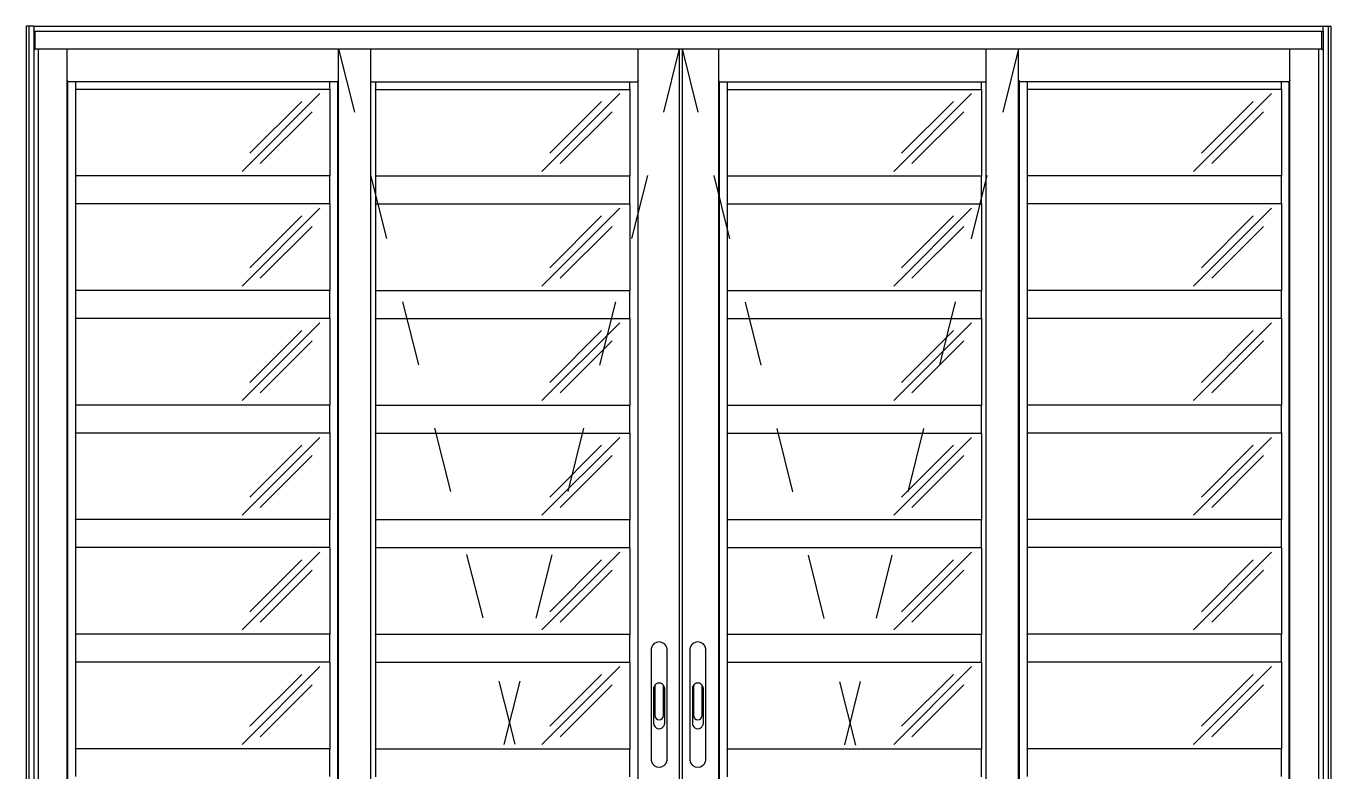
# Model space of a CAD drawing. Header units: millimetres. Extents: x 127.79 to 129.79, y 1060.07 to 1062.21.
# Drawn here: x 127.79 to 129.79, y 1061.068 to 1062.212 of the extents above; entities that cross this region are included whole.
import ezdxf

# ---------------------------------------------------------------- set-up
doc = ezdxf.new("R2010")
doc.units = ezdxf.units.MM
doc.header["$LTSCALE"] = 0.5
doc.linetypes.add('HIDDEN2', pattern=[0.1875, 0.125, -0.0625])
doc.layers.add('Gravia_Portas', color=1, linetype='Continuous')
doc.layers.add('Gravia_Portas_hidden2', color=1, linetype='HIDDEN2')

msp = doc.modelspace()

# ---------------------------------------------------------------- linework, layer by layer
at = {"layer": 'Gravia_Portas', "color": 2}
for p, q in [((127.7898, 1062.2119), (127.7902, 1062.2119)), ((127.7898, 1062.2119), (127.7898, 1060.0719)), ((127.7935, 1062.2119), (127.7902, 1062.2119)), ((127.7939, 1062.2119), (127.7935, 1062.2119)), ((127.7939, 1062.2119), (127.7943, 1062.2119)), ((127.8014, 1062.2119), (127.7943, 1062.2119)), ((127.8014, 1062.2119), (127.8018, 1062.2119)), ((127.8018, 1062.2115), (127.8018, 1062.2119)), ((127.8018, 1062.2119), (129.7778, 1062.2119)), ((129.7778, 1062.2119), (129.7778, 1062.2115)), ((129.7782, 1062.2119), (129.7778, 1062.2119)), ((129.7782, 1062.2119), (129.7853, 1062.2119)), ((129.7857, 1062.2119), (129.7853, 1062.2119)), ((129.7857, 1062.2119), (129.7861, 1062.2119)), ((129.7861, 1062.2119), (129.7894, 1062.2119)), ((129.7898, 1062.2119), (129.7894, 1062.2119)), ((129.7898, 1062.2119), (129.7898, 1060.0719))]:
    msp.add_line(p, q, dxfattribs=at)
at = {"layer": 'Gravia_Portas'}
for p, q in [((127.7939, 1062.2119), (127.7939, 1060.0719)), ((127.8018, 1062.2115), (127.8018, 1062.2044)), ((127.8018, 1062.204), (127.8018, 1062.2044)), ((127.8018, 1062.204), (129.7778, 1062.204)), ((127.8018, 1062.204), (127.8018, 1060.0798)), ((127.8038, 1062.1769), (127.8038, 1062.204)), ((129.7758, 1062.1769), (129.7758, 1062.204)), ((129.7778, 1062.2044), (129.7778, 1062.2115)), ((129.7778, 1062.2044), (129.7778, 1062.204)), ((129.7778, 1062.204), (129.7778, 1060.0798)), ((129.7857, 1062.2119), (129.7857, 1060.0719)), ((127.8018, 1062.1759), (127.8038, 1062.1759)), ((127.8038, 1062.1769), (129.7758, 1062.1769)), ((127.8038, 1062.1769), (127.8038, 1062.1759)), ((127.8088, 1060.1034), (127.8088, 1062.1769)), ((127.8527, 1060.1034), (127.8527, 1062.1769)), ((128.2685, 1060.1034), (128.2685, 1062.1769)), ((128.3184, 1060.1034), (128.3184, 1062.1769)), ((128.7281, 1060.1154), (128.7281, 1062.1769)), ((128.791, 1062.1769), (128.791, 1060.1154)), ((128.7955, 1062.1769), (128.7955, 1060.1154)), ((128.8515, 1060.1154), (128.8515, 1062.1769)), ((129.2612, 1060.1034), (129.2612, 1062.1769)), ((129.3111, 1060.1034), (129.3111, 1062.1769)), ((129.7269, 1060.1034), (129.7269, 1062.1769)), ((129.7708, 1062.1769), (129.7708, 1060.1034)), ((129.7758, 1062.1769), (129.7758, 1062.1759)), ((129.7758, 1062.1759), (129.7778, 1062.1759)), ((127.8535, 1062.1271), (127.8536, 1062.1271)), ((127.8536, 1062.1271), (128.2676, 1062.1271)), ((127.8536, 1060.2129), (127.8536, 1062.1271)), ((127.8656, 1062.1271), (127.8656, 1062.1154)), ((128.2556, 1062.1154), (128.2556, 1062.1271)), ((128.2676, 1062.1271), (128.2676, 1062.1271)), ((128.2676, 1060.2129), (128.2676, 1062.1271)), ((128.3184, 1062.1266), (128.7272, 1062.1266)), ((128.3252, 1062.1266), (128.3252, 1062.1149)), ((128.7152, 1062.1149), (128.7152, 1062.1266)), ((128.7272, 1062.1266), (128.7272, 1060.2124)), ((128.7272, 1062.1266), (128.7273, 1062.1266)), ((128.8523, 1062.1266), (129.2612, 1062.1266)), ((128.8523, 1062.1266), (128.8523, 1062.1266)), ((128.8523, 1062.1266), (128.8523, 1060.2124)), ((128.8643, 1062.1266), (128.8643, 1062.1149)), ((129.2543, 1062.1149), (129.2543, 1062.1266)), ((129.312, 1062.1271), (129.3119, 1062.1271)), ((129.312, 1062.1271), (129.726, 1062.1271)), ((129.312, 1062.1271), (129.312, 1060.2129)), ((129.324, 1062.1271), (129.324, 1062.1154)), ((129.714, 1062.1154), (129.714, 1062.1271)), ((129.726, 1062.1271), (129.726, 1062.1271)), ((129.726, 1060.2129), (129.726, 1062.1271)), ((127.8656, 1062.1151), (127.8656, 1062.1154)), ((127.8656, 1062.1151), (128.2556, 1062.1151)), ((127.8656, 1062.1151), (127.8656, 1061.9823)), ((128.1209, 1061.989), (128.2402, 1062.1084)), ((128.2556, 1062.1154), (128.2556, 1062.1151)), ((128.2556, 1062.1151), (128.2556, 1061.9823)), ((128.3252, 1062.1146), (128.3252, 1062.1149)), ((128.3252, 1062.1146), (128.7152, 1062.1146)), ((128.3252, 1062.1146), (128.3252, 1061.9818)), ((128.5805, 1061.989), (128.6998, 1062.1084)), ((128.7152, 1062.1149), (128.7152, 1062.1146)), ((128.7152, 1062.1146), (128.7152, 1061.9818)), ((128.8643, 1062.1146), (128.8643, 1062.1149)), ((128.8643, 1062.1146), (129.2543, 1062.1146)), ((128.8643, 1062.1146), (128.8643, 1061.9818)), ((129.1196, 1061.989), (129.2389, 1062.1084)), ((129.2543, 1062.1149), (129.2543, 1062.1146)), ((129.2543, 1062.1146), (129.2543, 1061.9818)), ((129.324, 1062.1151), (129.324, 1062.1154)), ((129.324, 1062.1151), (129.714, 1062.1151)), ((129.324, 1062.1151), (129.324, 1061.9823)), ((129.5793, 1061.989), (129.6986, 1062.1084)), ((129.714, 1062.1154), (129.714, 1062.1151)), ((129.714, 1062.1151), (129.714, 1061.9823)), ((128.1328, 1062.0169), (128.2123, 1062.0964)), ((128.1487, 1062.001), (128.2283, 1062.0805)), ((128.5924, 1062.0169), (128.672, 1062.0964)), ((128.6084, 1062.001), (128.6879, 1062.0805)), ((129.1315, 1062.0169), (129.2111, 1062.0964)), ((129.1475, 1062.001), (129.227, 1062.0805)), ((129.5912, 1062.0169), (129.6707, 1062.0964)), ((129.6071, 1062.001), (129.6867, 1062.0805)), ((127.8656, 1061.982), (127.8656, 1061.9823)), ((128.2556, 1061.9823), (127.8656, 1061.9823)), ((127.8656, 1061.982), (127.8656, 1061.9396)), ((128.2556, 1061.9823), (128.2556, 1061.982)), ((128.2556, 1061.9396), (128.2556, 1061.982)), ((128.3252, 1061.9815), (128.3252, 1061.9818)), ((128.7152, 1061.9818), (128.3252, 1061.9818)), ((128.3252, 1061.9815), (128.3252, 1061.9391)), ((128.7152, 1061.9818), (128.7152, 1061.9815)), ((128.7152, 1061.9391), (128.7152, 1061.9815)), ((128.8643, 1061.9815), (128.8643, 1061.9818)), ((129.2543, 1061.9818), (128.8643, 1061.9818)), ((128.8643, 1061.9815), (128.8643, 1061.9391)), ((129.2543, 1061.9818), (129.2543, 1061.9815)), ((129.2543, 1061.9391), (129.2543, 1061.9815)), ((129.324, 1061.982), (129.324, 1061.9823)), ((129.714, 1061.9823), (129.324, 1061.9823)), ((129.324, 1061.982), (129.324, 1061.9396)), ((129.714, 1061.9823), (129.714, 1061.982)), ((129.714, 1061.9396), (129.714, 1061.982)), ((127.8656, 1061.9393), (127.8656, 1061.9396)), ((127.8656, 1061.9393), (127.8656, 1061.8066)), ((128.2556, 1061.9393), (127.8656, 1061.9393)), ((128.1209, 1061.8133), (128.2402, 1061.9326)), ((128.1328, 1061.8411), (128.2123, 1061.9207)), ((128.2556, 1061.9396), (128.2556, 1061.9393)), ((128.2556, 1061.9393), (128.2556, 1061.8066)), ((128.3252, 1061.9388), (128.3252, 1061.9391)), ((128.3252, 1061.9388), (128.3252, 1061.8061)), ((128.7152, 1061.9388), (128.3252, 1061.9388)), ((128.5805, 1061.8133), (128.6998, 1061.9326)), ((128.5924, 1061.8411), (128.672, 1061.9207)), ((128.7152, 1061.9391), (128.7152, 1061.9388)), ((128.7152, 1061.9388), (128.7152, 1061.8061)), ((128.8643, 1061.9388), (128.8643, 1061.9391)), ((128.8643, 1061.9388), (128.8643, 1061.8061)), ((129.2543, 1061.9388), (128.8643, 1061.9388)), ((129.1196, 1061.8133), (129.2389, 1061.9326)), ((129.1315, 1061.8411), (129.2111, 1061.9207)), ((129.2543, 1061.9391), (129.2543, 1061.9388)), ((129.2543, 1061.9388), (129.2543, 1061.8061)), ((129.324, 1061.9393), (129.324, 1061.9396)), ((129.324, 1061.9393), (129.324, 1061.8066)), ((129.714, 1061.9393), (129.324, 1061.9393)), ((129.5793, 1061.8133), (129.6986, 1061.9326)), ((129.5912, 1061.8411), (129.6707, 1061.9207)), ((129.714, 1061.9396), (129.714, 1061.9393)), ((129.714, 1061.9393), (129.714, 1061.8066)), ((128.1487, 1061.8252), (128.2283, 1061.9048)), ((128.6084, 1061.8252), (128.6879, 1061.9048)), ((129.1475, 1061.8252), (129.227, 1061.9048)), ((129.6071, 1061.8252), (129.6867, 1061.9048)), ((127.8656, 1061.8063), (127.8656, 1061.8066)), ((128.2556, 1061.8066), (127.8656, 1061.8066)), ((127.8656, 1061.8063), (127.8656, 1061.7639)), ((128.2556, 1061.8066), (128.2556, 1061.8063)), ((128.2556, 1061.7639), (128.2556, 1061.8063)), ((128.3252, 1061.8058), (128.3252, 1061.8061)), ((128.7152, 1061.8061), (128.3252, 1061.8061)), ((128.3252, 1061.8058), (128.3252, 1061.7634)), ((128.7152, 1061.8061), (128.7152, 1061.8058)), ((128.7152, 1061.7634), (128.7152, 1061.8058)), ((128.8643, 1061.8058), (128.8643, 1061.8061)), ((129.2543, 1061.8061), (128.8643, 1061.8061)), ((128.8643, 1061.8058), (128.8643, 1061.7634)), ((129.2543, 1061.8061), (129.2543, 1061.8058)), ((129.2543, 1061.7634), (129.2543, 1061.8058)), ((129.324, 1061.8063), (129.324, 1061.8066)), ((129.714, 1061.8066), (129.324, 1061.8066)), ((129.324, 1061.8063), (129.324, 1061.7639)), ((129.714, 1061.8066), (129.714, 1061.8063)), ((129.714, 1061.7639), (129.714, 1061.8063)), ((127.8656, 1061.7636), (127.8656, 1061.7639)), ((127.8656, 1061.7636), (127.8656, 1061.6308)), ((128.2556, 1061.7636), (127.8656, 1061.7636)), ((128.2556, 1061.7639), (128.2556, 1061.7636)), ((128.2556, 1061.7636), (128.2556, 1061.6308)), ((128.3252, 1061.7631), (128.3252, 1061.7634)), ((128.3252, 1061.7631), (128.3252, 1061.6303)), ((128.7152, 1061.7631), (128.3252, 1061.7631)), ((128.7152, 1061.7634), (128.7152, 1061.7631)), ((128.7152, 1061.7631), (128.7152, 1061.6303)), ((128.8643, 1061.7631), (128.8643, 1061.7634)), ((128.8643, 1061.7631), (128.8643, 1061.6303)), ((129.2543, 1061.7631), (128.8643, 1061.7631)), ((129.2543, 1061.7634), (129.2543, 1061.7631)), ((129.2543, 1061.7631), (129.2543, 1061.6303)), ((129.324, 1061.7636), (129.324, 1061.7639)), ((129.324, 1061.7636), (129.324, 1061.6308)), ((129.714, 1061.7636), (129.324, 1061.7636)), ((129.714, 1061.7639), (129.714, 1061.7636)), ((129.714, 1061.7636), (129.714, 1061.6308)), ((128.1209, 1061.6375), (128.2402, 1061.7569)), ((128.1328, 1061.6654), (128.2123, 1061.7449)), ((128.5805, 1061.6375), (128.6998, 1061.7569)), ((128.5924, 1061.6654), (128.672, 1061.7449)), ((129.1196, 1061.6375), (129.2389, 1061.7569)), ((129.1315, 1061.6654), (129.2111, 1061.7449)), ((129.5793, 1061.6375), (129.6986, 1061.7569)), ((129.5912, 1061.6654), (129.6707, 1061.7449)), ((128.1487, 1061.6495), (128.2283, 1061.729)), ((128.6084, 1061.6495), (128.6879, 1061.729)), ((129.1475, 1061.6495), (129.227, 1061.729)), ((129.6071, 1061.6495), (129.6867, 1061.729)), ((127.8656, 1061.6305), (127.8656, 1061.6308)), ((128.2556, 1061.6308), (127.8656, 1061.6308)), ((127.8656, 1061.6305), (127.8656, 1061.5881)), ((128.2556, 1061.6308), (128.2556, 1061.6305)), ((128.2556, 1061.5881), (128.2556, 1061.6305)), ((128.3252, 1061.63), (128.3252, 1061.6303)), ((128.7152, 1061.6303), (128.3252, 1061.6303)), ((128.3252, 1061.63), (128.3252, 1061.5876)), ((128.7152, 1061.6303), (128.7152, 1061.63)), ((128.7152, 1061.5876), (128.7152, 1061.63)), ((128.8643, 1061.63), (128.8643, 1061.6303)), ((129.2543, 1061.6303), (128.8643, 1061.6303)), ((128.8643, 1061.63), (128.8643, 1061.5876)), ((129.2543, 1061.6303), (129.2543, 1061.63)), ((129.2543, 1061.5876), (129.2543, 1061.63)), ((129.324, 1061.6305), (129.324, 1061.6308)), ((129.714, 1061.6308), (129.324, 1061.6308)), ((129.324, 1061.6305), (129.324, 1061.5881)), ((129.714, 1061.6308), (129.714, 1061.6305)), ((129.714, 1061.5881), (129.714, 1061.6305)), ((127.8656, 1061.5878), (127.8656, 1061.5881)), ((127.8656, 1061.5878), (127.8656, 1061.4551)), ((128.2556, 1061.5878), (127.8656, 1061.5878)), ((128.1209, 1061.4618), (128.2402, 1061.5811)), ((128.2556, 1061.5881), (128.2556, 1061.5878)), ((128.2556, 1061.5878), (128.2556, 1061.4551)), ((128.3252, 1061.5873), (128.3252, 1061.5876)), ((128.3252, 1061.5873), (128.3252, 1061.4546)), ((128.7152, 1061.5873), (128.3252, 1061.5873)), ((128.5805, 1061.4618), (128.6998, 1061.5811)), ((128.7152, 1061.5876), (128.7152, 1061.5873)), ((128.7152, 1061.5873), (128.7152, 1061.4546)), ((128.8643, 1061.5873), (128.8643, 1061.5876)), ((128.8643, 1061.5873), (128.8643, 1061.4546)), ((129.2543, 1061.5873), (128.8643, 1061.5873)), ((129.1196, 1061.4618), (129.2389, 1061.5811)), ((129.2543, 1061.5876), (129.2543, 1061.5873)), ((129.2543, 1061.5873), (129.2543, 1061.4546)), ((129.324, 1061.5878), (129.324, 1061.5881)), ((129.324, 1061.5878), (129.324, 1061.4551)), ((129.714, 1061.5878), (129.324, 1061.5878)), ((129.5793, 1061.4618), (129.6986, 1061.5811)), ((129.714, 1061.5881), (129.714, 1061.5878)), ((129.714, 1061.5878), (129.714, 1061.4551)), ((128.1328, 1061.4896), (128.2123, 1061.5692)), ((128.5924, 1061.4896), (128.672, 1061.5692)), ((129.1315, 1061.4896), (129.2111, 1061.5692)), ((129.5912, 1061.4896), (129.6707, 1061.5692)), ((128.1487, 1061.4737), (128.2283, 1061.5533)), ((128.6084, 1061.4737), (128.6879, 1061.5533)), ((129.1475, 1061.4737), (129.227, 1061.5533)), ((129.6071, 1061.4737), (129.6867, 1061.5533)), ((127.8656, 1061.4548), (127.8656, 1061.4551)), ((128.2556, 1061.4551), (127.8656, 1061.4551)), ((127.8656, 1061.4548), (127.8656, 1061.4124)), ((128.2556, 1061.4551), (128.2556, 1061.4548)), ((128.2556, 1061.4124), (128.2556, 1061.4548)), ((128.3252, 1061.4543), (128.3252, 1061.4546)), ((128.7152, 1061.4546), (128.3252, 1061.4546)), ((128.3252, 1061.4543), (128.3252, 1061.4119)), ((128.7152, 1061.4546), (128.7152, 1061.4543)), ((128.7152, 1061.4119), (128.7152, 1061.4543)), ((128.8643, 1061.4543), (128.8643, 1061.4546)), ((129.2543, 1061.4546), (128.8643, 1061.4546)), ((128.8643, 1061.4543), (128.8643, 1061.4119)), ((129.2543, 1061.4546), (129.2543, 1061.4543)), ((129.2543, 1061.4119), (129.2543, 1061.4543)), ((129.324, 1061.4548), (129.324, 1061.4551)), ((129.714, 1061.4551), (129.324, 1061.4551)), ((129.324, 1061.4548), (129.324, 1061.4124)), ((129.714, 1061.4551), (129.714, 1061.4548)), ((129.714, 1061.4124), (129.714, 1061.4548)), ((127.8656, 1061.4121), (127.8656, 1061.4124)), ((127.8656, 1061.4121), (127.8656, 1061.2793)), ((128.2556, 1061.4121), (127.8656, 1061.4121)), ((128.1209, 1061.286), (128.2402, 1061.4054)), ((128.2556, 1061.4124), (128.2556, 1061.4121)), ((128.2556, 1061.4121), (128.2556, 1061.2793)), ((128.3252, 1061.4116), (128.3252, 1061.4119)), ((128.3252, 1061.4116), (128.3252, 1061.2788)), ((128.7152, 1061.4116), (128.3252, 1061.4116)), ((128.5805, 1061.286), (128.6998, 1061.4054)), ((128.7152, 1061.4119), (128.7152, 1061.4116)), ((128.7152, 1061.4116), (128.7152, 1061.2788)), ((128.8643, 1061.4116), (128.8643, 1061.4119)), ((128.8643, 1061.4116), (128.8643, 1061.2788)), ((129.2543, 1061.4116), (128.8643, 1061.4116)), ((129.1196, 1061.286), (129.2389, 1061.4054)), ((129.2543, 1061.4119), (129.2543, 1061.4116)), ((129.2543, 1061.4116), (129.2543, 1061.2788)), ((129.324, 1061.4121), (129.324, 1061.4124)), ((129.324, 1061.4121), (129.324, 1061.2793)), ((129.714, 1061.4121), (129.324, 1061.4121)), ((129.5793, 1061.286), (129.6986, 1061.4054)), ((129.714, 1061.4124), (129.714, 1061.4121)), ((129.714, 1061.4121), (129.714, 1061.2793)), ((128.1328, 1061.3139), (128.2123, 1061.3934)), ((128.5924, 1061.3139), (128.672, 1061.3934)), ((129.1315, 1061.3139), (129.2111, 1061.3934)), ((129.5912, 1061.3139), (129.6707, 1061.3934)), ((128.1487, 1061.298), (128.2283, 1061.3775)), ((128.6084, 1061.298), (128.6879, 1061.3775)), ((129.1475, 1061.298), (129.227, 1061.3775)), ((129.6071, 1061.298), (129.6867, 1061.3775)), ((127.8656, 1061.279), (127.8656, 1061.2793)), ((128.2556, 1061.2793), (127.8656, 1061.2793)), ((127.8656, 1061.279), (127.8656, 1061.2366)), ((128.2556, 1061.2793), (128.2556, 1061.279)), ((128.2556, 1061.2366), (128.2556, 1061.279)), ((128.3252, 1061.2785), (128.3252, 1061.2788)), ((128.7152, 1061.2788), (128.3252, 1061.2788)), ((128.3252, 1061.2785), (128.3252, 1061.2361)), ((128.7152, 1061.2788), (128.7152, 1061.2785)), ((128.7152, 1061.2361), (128.7152, 1061.2785)), ((128.8643, 1061.2785), (128.8643, 1061.2788)), ((129.2543, 1061.2788), (128.8643, 1061.2788)), ((128.8643, 1061.2785), (128.8643, 1061.2361)), ((129.2543, 1061.2788), (129.2543, 1061.2785)), ((129.2543, 1061.2361), (129.2543, 1061.2785)), ((129.324, 1061.279), (129.324, 1061.2793)), ((129.714, 1061.2793), (129.324, 1061.2793)), ((129.324, 1061.279), (129.324, 1061.2366)), ((129.714, 1061.2793), (129.714, 1061.279)), ((129.714, 1061.2366), (129.714, 1061.279)), ((128.7481, 1061.2579), (128.7481, 1061.0851)), ((128.7721, 1061.2579), (128.7721, 1061.0851)), ((128.8074, 1061.2579), (128.8074, 1061.0851)), ((128.8314, 1061.2579), (128.8314, 1061.0851)), ((127.8656, 1061.2363), (127.8656, 1061.2366)), ((127.8656, 1061.2363), (127.8656, 1061.1036)), ((128.2556, 1061.2363), (127.8656, 1061.2363)), ((128.1209, 1061.1103), (128.2402, 1061.2296)), ((128.2556, 1061.2366), (128.2556, 1061.2363)), ((128.2556, 1061.2363), (128.2556, 1061.1036)), ((128.3252, 1061.2358), (128.3252, 1061.2361)), ((128.3252, 1061.2358), (128.3252, 1061.1031)), ((128.7152, 1061.2358), (128.3252, 1061.2358)), ((128.5805, 1061.1103), (128.6998, 1061.2296)), ((128.7152, 1061.2361), (128.7152, 1061.2358)), ((128.7152, 1061.2358), (128.7152, 1061.1031)), ((128.8643, 1061.2358), (128.8643, 1061.2361)), ((128.8643, 1061.2358), (128.8643, 1061.1031)), ((129.2543, 1061.2358), (128.8643, 1061.2358)), ((129.1196, 1061.1103), (129.2389, 1061.2296)), ((129.2543, 1061.2361), (129.2543, 1061.2358)), ((129.2543, 1061.2358), (129.2543, 1061.1031)), ((129.324, 1061.2363), (129.324, 1061.2366)), ((129.324, 1061.2363), (129.324, 1061.1036)), ((129.714, 1061.2363), (129.324, 1061.2363)), ((129.5793, 1061.1103), (129.6986, 1061.2296)), ((129.714, 1061.2366), (129.714, 1061.2363)), ((129.714, 1061.2363), (129.714, 1061.1036)), ((128.1328, 1061.1381), (128.2123, 1061.2177)), ((128.1487, 1061.1222), (128.2283, 1061.2018)), ((128.5924, 1061.1381), (128.672, 1061.2177)), ((128.6084, 1061.1222), (128.6879, 1061.2018)), ((129.1315, 1061.1381), (129.2111, 1061.2177)), ((129.1475, 1061.1222), (129.227, 1061.2018)), ((129.5912, 1061.1381), (129.6707, 1061.2177)), ((129.6071, 1061.1222), (129.6867, 1061.2018)), ((128.7522, 1061.1424), (128.7522, 1061.1965)), ((128.7535, 1061.1997), (128.7535, 1061.1549)), ((128.7668, 1061.1549), (128.7668, 1061.1997)), ((128.7681, 1061.1965), (128.7681, 1061.1424)), ((128.8115, 1061.1424), (128.8115, 1061.1965)), ((128.8128, 1061.1997), (128.8128, 1061.1549)), ((128.8261, 1061.1549), (128.8261, 1061.1997)), ((128.8274, 1061.1965), (128.8274, 1061.1424)), ((127.8656, 1061.1033), (127.8656, 1061.1036)), ((128.2556, 1061.1036), (127.8656, 1061.1036)), ((127.8656, 1061.1033), (127.8656, 1061.0609)), ((128.2556, 1061.1036), (128.2556, 1061.1033)), ((128.2556, 1061.0609), (128.2556, 1061.1033)), ((128.3252, 1061.1028), (128.3252, 1061.1031)), ((128.7152, 1061.1031), (128.3252, 1061.1031)), ((128.3252, 1061.1028), (128.3252, 1061.0604)), ((128.7152, 1061.1031), (128.7152, 1061.1028)), ((128.7152, 1061.0604), (128.7152, 1061.1028)), ((128.8643, 1061.1028), (128.8643, 1061.1031)), ((129.2543, 1061.1031), (128.8643, 1061.1031)), ((128.8643, 1061.1028), (128.8643, 1061.0604)), ((129.2543, 1061.1031), (129.2543, 1061.1028)), ((129.2543, 1061.0604), (129.2543, 1061.1028)), ((129.324, 1061.1033), (129.324, 1061.1036)), ((129.714, 1061.1036), (129.324, 1061.1036)), ((129.324, 1061.1033), (129.324, 1061.0609)), ((129.714, 1061.1036), (129.714, 1061.1033)), ((129.714, 1061.0609), (129.714, 1061.1033))]:
    msp.add_line(p, q, dxfattribs=at)
for points in [[(127.8531, 1062.1284), (127.8531, 1062.1284), (127.853, 1062.1284), (127.853, 1062.1285), (127.853, 1062.1285), (127.853, 1062.1285), (127.853, 1062.1286), (127.853, 1062.1286), (127.853, 1062.1286), (127.853, 1062.1286), (127.853, 1062.1287), (127.8529, 1062.1287), (127.8529, 1062.1287), (127.8529, 1062.1287), (127.8529, 1062.1288), (127.8529, 1062.1288), (127.8529, 1062.1288), (127.8528, 1062.1289), (127.8528, 1062.1289), (127.8528, 1062.1289), (127.8528, 1062.1289), (127.8528, 1062.129), (127.8527, 1062.129), (127.8527, 1062.129), (127.8527, 1062.129)], [(127.8535, 1062.1271), (127.8535, 1062.1271), (127.8535, 1062.1272), (127.8535, 1062.1272), (127.8535, 1062.1272), (127.8534, 1062.1273), (127.8534, 1062.1273), (127.8534, 1062.1274), (127.8534, 1062.1274), (127.8534, 1062.1275), (127.8534, 1062.1275), (127.8533, 1062.1276), (127.8533, 1062.1276), (127.8533, 1062.1277), (127.8533, 1062.1277), (127.8533, 1062.1278), (127.8532, 1062.1279), (127.8532, 1062.1279), (127.8532, 1062.128), (127.8532, 1062.128), (127.8532, 1062.1281), (127.8531, 1062.1282), (127.8531, 1062.1282), (127.8531, 1062.1283), (127.8531, 1062.1284)], [(128.2681, 1062.1284), (128.2681, 1062.1283), (128.2681, 1062.1282), (128.268, 1062.1282), (128.268, 1062.1281), (128.268, 1062.128), (128.268, 1062.128), (128.2679, 1062.1279), (128.2679, 1062.1279), (128.2679, 1062.1278), (128.2679, 1062.1277), (128.2679, 1062.1277), (128.2678, 1062.1276), (128.2678, 1062.1276), (128.2678, 1062.1275), (128.2678, 1062.1275), (128.2678, 1062.1274), (128.2677, 1062.1274), (128.2677, 1062.1273), (128.2677, 1062.1273), (128.2677, 1062.1272), (128.2677, 1062.1272), (128.2677, 1062.1272), (128.2677, 1062.1271), (128.2676, 1062.1271)], [(128.2685, 1062.129), (128.2684, 1062.129), (128.2684, 1062.129), (128.2684, 1062.129), (128.2684, 1062.1289), (128.2683, 1062.1289), (128.2683, 1062.1289), (128.2683, 1062.1289), (128.2683, 1062.1288), (128.2683, 1062.1288), (128.2683, 1062.1288), (128.2683, 1062.1287), (128.2682, 1062.1287), (128.2682, 1062.1287), (128.2682, 1062.1287), (128.2682, 1062.1286), (128.2682, 1062.1286), (128.2682, 1062.1286), (128.2682, 1062.1286), (128.2681, 1062.1285), (128.2681, 1062.1285), (128.2681, 1062.1285), (128.2681, 1062.1284), (128.2681, 1062.1284), (128.2681, 1062.1284)], [(128.7277, 1062.1279), (128.7277, 1062.1278), (128.7277, 1062.1277), (128.7277, 1062.1277), (128.7277, 1062.1276), (128.7276, 1062.1275), (128.7276, 1062.1275), (128.7276, 1062.1274), (128.7276, 1062.1274), (128.7276, 1062.1273), (128.7275, 1062.1272), (128.7275, 1062.1272), (128.7275, 1062.1271), (128.7275, 1062.1271), (128.7275, 1062.127), (128.7274, 1062.127), (128.7274, 1062.1269), (128.7274, 1062.1269), (128.7274, 1062.1268), (128.7274, 1062.1268), (128.7273, 1062.1267), (128.7273, 1062.1267), (128.7273, 1062.1267), (128.7273, 1062.1266), (128.7273, 1062.1266)], [(128.7281, 1062.1285), (128.7281, 1062.1285), (128.7281, 1062.1285), (128.728, 1062.1285), (128.728, 1062.1284), (128.728, 1062.1284), (128.728, 1062.1284), (128.728, 1062.1284), (128.7279, 1062.1283), (128.7279, 1062.1283), (128.7279, 1062.1283), (128.7279, 1062.1282), (128.7279, 1062.1282), (128.7279, 1062.1282), (128.7279, 1062.1282), (128.7278, 1062.1281), (128.7278, 1062.1281), (128.7278, 1062.1281), (128.7278, 1062.1281), (128.7278, 1062.128), (128.7278, 1062.128), (128.7278, 1062.128), (128.7278, 1062.1279), (128.7278, 1062.1279), (128.7277, 1062.1279)], [(128.8518, 1062.1279), (128.8518, 1062.1279), (128.8518, 1062.1279), (128.8518, 1062.128), (128.8518, 1062.128), (128.8518, 1062.128), (128.8518, 1062.1281), (128.8517, 1062.1281), (128.8517, 1062.1281), (128.8517, 1062.1281), (128.8517, 1062.1282), (128.8517, 1062.1282), (128.8517, 1062.1282), (128.8517, 1062.1282), (128.8516, 1062.1283), (128.8516, 1062.1283), (128.8516, 1062.1283), (128.8516, 1062.1284), (128.8516, 1062.1284), (128.8516, 1062.1284), (128.8515, 1062.1284), (128.8515, 1062.1285), (128.8515, 1062.1285), (128.8515, 1062.1285), (128.8515, 1062.1285)], [(128.8523, 1062.1266), (128.8523, 1062.1266), (128.8522, 1062.1267), (128.8522, 1062.1267), (128.8522, 1062.1267), (128.8522, 1062.1268), (128.8522, 1062.1268), (128.8522, 1062.1269), (128.8521, 1062.1269), (128.8521, 1062.127), (128.8521, 1062.127), (128.8521, 1062.1271), (128.8521, 1062.1271), (128.852, 1062.1272), (128.852, 1062.1272), (128.852, 1062.1273), (128.852, 1062.1274), (128.852, 1062.1274), (128.8519, 1062.1275), (128.8519, 1062.1275), (128.8519, 1062.1276), (128.8519, 1062.1277), (128.8519, 1062.1277), (128.8518, 1062.1278), (128.8518, 1062.1279)], [(129.3111, 1062.129), (129.3111, 1062.129), (129.3111, 1062.129), (129.3112, 1062.129), (129.3112, 1062.1289), (129.3112, 1062.1289), (129.3112, 1062.1289), (129.3112, 1062.1289), (129.3113, 1062.1288), (129.3113, 1062.1288), (129.3113, 1062.1288), (129.3113, 1062.1287), (129.3113, 1062.1287), (129.3113, 1062.1287), (129.3114, 1062.1287), (129.3114, 1062.1286), (129.3114, 1062.1286), (129.3114, 1062.1286), (129.3114, 1062.1286), (129.3114, 1062.1285), (129.3114, 1062.1285), (129.3114, 1062.1285), (129.3114, 1062.1284), (129.3115, 1062.1284), (129.3115, 1062.1284)], [(129.3115, 1062.1284), (129.3115, 1062.1283), (129.3115, 1062.1282), (129.3115, 1062.1282), (129.3116, 1062.1281), (129.3116, 1062.128), (129.3116, 1062.128), (129.3116, 1062.1279), (129.3116, 1062.1279), (129.3117, 1062.1278), (129.3117, 1062.1277), (129.3117, 1062.1277), (129.3117, 1062.1276), (129.3117, 1062.1276), (129.3118, 1062.1275), (129.3118, 1062.1275), (129.3118, 1062.1274), (129.3118, 1062.1274), (129.3118, 1062.1273), (129.3118, 1062.1273), (129.3119, 1062.1272), (129.3119, 1062.1272), (129.3119, 1062.1272), (129.3119, 1062.1271), (129.3119, 1062.1271)], [(129.7265, 1062.1284), (129.7265, 1062.1283), (129.7265, 1062.1282), (129.7264, 1062.1282), (129.7264, 1062.1281), (129.7264, 1062.128), (129.7264, 1062.128), (129.7263, 1062.1279), (129.7263, 1062.1279), (129.7263, 1062.1278), (129.7263, 1062.1277), (129.7263, 1062.1277), (129.7262, 1062.1276), (129.7262, 1062.1276), (129.7262, 1062.1275), (129.7262, 1062.1275), (129.7262, 1062.1274), (129.7261, 1062.1274), (129.7261, 1062.1273), (129.7261, 1062.1273), (129.7261, 1062.1272), (129.7261, 1062.1272), (129.7261, 1062.1272), (129.7261, 1062.1271), (129.726, 1062.1271)], [(129.7269, 1062.129), (129.7268, 1062.129), (129.7268, 1062.129), (129.7268, 1062.129), (129.7268, 1062.1289), (129.7267, 1062.1289), (129.7267, 1062.1289), (129.7267, 1062.1289), (129.7267, 1062.1288), (129.7267, 1062.1288), (129.7267, 1062.1288), (129.7267, 1062.1287), (129.7266, 1062.1287), (129.7266, 1062.1287), (129.7266, 1062.1287), (129.7266, 1062.1286), (129.7266, 1062.1286), (129.7266, 1062.1286), (129.7266, 1062.1286), (129.7265, 1062.1285), (129.7265, 1062.1285), (129.7265, 1062.1285), (129.7265, 1062.1284), (129.7265, 1062.1284), (129.7265, 1062.1284)], [(128.7527, 1061.265), (128.7525, 1061.2648), (128.7523, 1061.2646), (128.752, 1061.2644), (128.7518, 1061.2642), (128.7516, 1061.264), (128.7514, 1061.2638), (128.7512, 1061.2636), (128.7509, 1061.2634), (128.7507, 1061.2631), (128.7505, 1061.2629), (128.7504, 1061.2626), (128.7502, 1061.2624), (128.75, 1061.2621), (128.7498, 1061.2619), (128.7497, 1061.2616), (128.7495, 1061.2614), (128.7493, 1061.2611), (128.7492, 1061.2608), (128.7491, 1061.2605), (128.7489, 1061.2603), (128.7488, 1061.26), (128.7487, 1061.2597), (128.7486, 1061.2594), (128.7485, 1061.2591)], [(128.7718, 1061.2591), (128.7717, 1061.2594), (128.7716, 1061.2597), (128.7715, 1061.26), (128.7713, 1061.2603), (128.7712, 1061.2605), (128.7711, 1061.2608), (128.7709, 1061.2611), (128.7708, 1061.2614), (128.7706, 1061.2616), (128.7704, 1061.2619), (128.7703, 1061.2621), (128.7701, 1061.2624), (128.7699, 1061.2626), (128.7697, 1061.2629), (128.7695, 1061.2631), (128.7693, 1061.2634), (128.7691, 1061.2636), (128.7689, 1061.2638), (128.7687, 1061.264), (128.7685, 1061.2642), (128.7682, 1061.2644), (128.768, 1061.2646), (128.7678, 1061.2648), (128.7675, 1061.265)], [(128.812, 1061.265), (128.8118, 1061.2648), (128.8116, 1061.2646), (128.8113, 1061.2644), (128.8111, 1061.2642), (128.8109, 1061.264), (128.8107, 1061.2638), (128.8105, 1061.2636), (128.8102, 1061.2634), (128.81, 1061.2631), (128.8098, 1061.2629), (128.8097, 1061.2626), (128.8095, 1061.2624), (128.8093, 1061.2621), (128.8091, 1061.2619), (128.809, 1061.2616), (128.8088, 1061.2614), (128.8086, 1061.2611), (128.8085, 1061.2608), (128.8084, 1061.2605), (128.8082, 1061.2603), (128.8081, 1061.26), (128.808, 1061.2597), (128.8079, 1061.2594), (128.8078, 1061.2591)], [(128.8311, 1061.2591), (128.831, 1061.2594), (128.8309, 1061.2597), (128.8308, 1061.26), (128.8306, 1061.2603), (128.8305, 1061.2605), (128.8304, 1061.2608), (128.8302, 1061.2611), (128.8301, 1061.2614), (128.8299, 1061.2616), (128.8297, 1061.2619), (128.8296, 1061.2621), (128.8294, 1061.2624), (128.8292, 1061.2626), (128.829, 1061.2629), (128.8288, 1061.2631), (128.8286, 1061.2634), (128.8284, 1061.2636), (128.8282, 1061.2638), (128.828, 1061.264), (128.8278, 1061.2642), (128.8275, 1061.2644), (128.8273, 1061.2646), (128.8271, 1061.2648), (128.8268, 1061.265)], [(128.7485, 1061.2591), (128.7485, 1061.2591), (128.7484, 1061.259), (128.7484, 1061.2589), (128.7484, 1061.2589), (128.7484, 1061.2588), (128.7484, 1061.2588), (128.7483, 1061.2587), (128.7483, 1061.2586), (128.7483, 1061.2586), (128.7483, 1061.2585), (128.7483, 1061.2585), (128.7483, 1061.2584), (128.7483, 1061.2584), (128.7482, 1061.2583), (128.7482, 1061.2583), (128.7482, 1061.2582), (128.7482, 1061.2582), (128.7482, 1061.2581), (128.7482, 1061.2581), (128.7482, 1061.258), (128.7481, 1061.258), (128.7481, 1061.2579), (128.7481, 1061.2579), (128.7481, 1061.2579)], [(128.7721, 1061.2579), (128.7721, 1061.2579), (128.7721, 1061.2579), (128.7721, 1061.258), (128.7721, 1061.258), (128.7721, 1061.2581), (128.7721, 1061.2581), (128.7721, 1061.2582), (128.772, 1061.2582), (128.772, 1061.2583), (128.772, 1061.2583), (128.772, 1061.2584), (128.772, 1061.2584), (128.772, 1061.2585), (128.772, 1061.2585), (128.7719, 1061.2586), (128.7719, 1061.2586), (128.7719, 1061.2587), (128.7719, 1061.2588), (128.7719, 1061.2588), (128.7719, 1061.2589), (128.7718, 1061.2589), (128.7718, 1061.259), (128.7718, 1061.2591), (128.7718, 1061.2591)], [(128.8078, 1061.2591), (128.8078, 1061.2591), (128.8077, 1061.259), (128.8077, 1061.2589), (128.8077, 1061.2589), (128.8077, 1061.2588), (128.8077, 1061.2588), (128.8076, 1061.2587), (128.8076, 1061.2586), (128.8076, 1061.2586), (128.8076, 1061.2585), (128.8076, 1061.2585), (128.8076, 1061.2584), (128.8076, 1061.2584), (128.8075, 1061.2583), (128.8075, 1061.2583), (128.8075, 1061.2582), (128.8075, 1061.2582), (128.8075, 1061.2581), (128.8075, 1061.2581), (128.8075, 1061.258), (128.8074, 1061.258), (128.8074, 1061.2579), (128.8074, 1061.2579), (128.8074, 1061.2579)], [(128.8314, 1061.2579), (128.8314, 1061.2579), (128.8314, 1061.2579), (128.8314, 1061.258), (128.8314, 1061.258), (128.8314, 1061.2581), (128.8314, 1061.2581), (128.8314, 1061.2582), (128.8313, 1061.2582), (128.8313, 1061.2583), (128.8313, 1061.2583), (128.8313, 1061.2584), (128.8313, 1061.2584), (128.8313, 1061.2585), (128.8313, 1061.2585), (128.8312, 1061.2586), (128.8312, 1061.2586), (128.8312, 1061.2587), (128.8312, 1061.2588), (128.8312, 1061.2588), (128.8312, 1061.2589), (128.8311, 1061.2589), (128.8311, 1061.259), (128.8311, 1061.2591), (128.8311, 1061.2591)], [(128.7522, 1061.1965), (128.7522, 1061.1967), (128.7522, 1061.1968), (128.7522, 1061.1969), (128.7522, 1061.197), (128.7522, 1061.1971), (128.7522, 1061.1973), (128.7522, 1061.1974), (128.7522, 1061.1975), (128.7523, 1061.1976), (128.7523, 1061.1978), (128.7523, 1061.1979), (128.7523, 1061.198), (128.7523, 1061.1981), (128.7524, 1061.1982), (128.7524, 1061.1984), (128.7524, 1061.1985), (128.7525, 1061.1986), (128.7525, 1061.1987), (128.7525, 1061.1988), (128.7526, 1061.199), (128.7526, 1061.1991), (128.7526, 1061.1992), (128.7527, 1061.1993), (128.7527, 1061.1994)], [(128.7675, 1061.1994), (128.7676, 1061.1993), (128.7676, 1061.1992), (128.7677, 1061.1991), (128.7677, 1061.199), (128.7677, 1061.1988), (128.7678, 1061.1987), (128.7678, 1061.1986), (128.7678, 1061.1985), (128.7679, 1061.1984), (128.7679, 1061.1982), (128.7679, 1061.1981), (128.7679, 1061.198), (128.768, 1061.1979), (128.768, 1061.1978), (128.768, 1061.1976), (128.768, 1061.1975), (128.768, 1061.1974), (128.768, 1061.1973), (128.7681, 1061.1971), (128.7681, 1061.197), (128.7681, 1061.1969), (128.7681, 1061.1968), (128.7681, 1061.1967), (128.7681, 1061.1965)], [(128.8115, 1061.1965), (128.8115, 1061.1967), (128.8115, 1061.1968), (128.8115, 1061.1969), (128.8115, 1061.197), (128.8115, 1061.1971), (128.8115, 1061.1973), (128.8115, 1061.1974), (128.8115, 1061.1975), (128.8116, 1061.1976), (128.8116, 1061.1978), (128.8116, 1061.1979), (128.8116, 1061.198), (128.8116, 1061.1981), (128.8117, 1061.1982), (128.8117, 1061.1984), (128.8117, 1061.1985), (128.8118, 1061.1986), (128.8118, 1061.1987), (128.8118, 1061.1988), (128.8119, 1061.199), (128.8119, 1061.1991), (128.8119, 1061.1992), (128.812, 1061.1993), (128.812, 1061.1994)], [(128.8268, 1061.1994), (128.8269, 1061.1993), (128.8269, 1061.1992), (128.827, 1061.1991), (128.827, 1061.199), (128.827, 1061.1988), (128.8271, 1061.1987), (128.8271, 1061.1986), (128.8271, 1061.1985), (128.8272, 1061.1984), (128.8272, 1061.1982), (128.8272, 1061.1981), (128.8272, 1061.198), (128.8273, 1061.1979), (128.8273, 1061.1978), (128.8273, 1061.1976), (128.8273, 1061.1975), (128.8273, 1061.1974), (128.8273, 1061.1973), (128.8274, 1061.1971), (128.8274, 1061.197), (128.8274, 1061.1969), (128.8274, 1061.1968), (128.8274, 1061.1967), (128.8274, 1061.1965)], [(128.7527, 1061.1395), (128.7527, 1061.1396), (128.7526, 1061.1398), (128.7526, 1061.1399), (128.7526, 1061.14), (128.7525, 1061.1401), (128.7525, 1061.1402), (128.7525, 1061.1404), (128.7524, 1061.1405), (128.7524, 1061.1406), (128.7524, 1061.1407), (128.7523, 1061.1408), (128.7523, 1061.141), (128.7523, 1061.1411), (128.7523, 1061.1412), (128.7523, 1061.1413), (128.7522, 1061.1415), (128.7522, 1061.1416), (128.7522, 1061.1417), (128.7522, 1061.1418), (128.7522, 1061.1419), (128.7522, 1061.1421), (128.7522, 1061.1422), (128.7522, 1061.1423), (128.7522, 1061.1424)], [(128.7681, 1061.1424), (128.7681, 1061.1423), (128.7681, 1061.1422), (128.7681, 1061.1421), (128.7681, 1061.1419), (128.7681, 1061.1418), (128.768, 1061.1417), (128.768, 1061.1416), (128.768, 1061.1415), (128.768, 1061.1413), (128.768, 1061.1412), (128.768, 1061.1411), (128.7679, 1061.141), (128.7679, 1061.1408), (128.7679, 1061.1407), (128.7679, 1061.1406), (128.7678, 1061.1405), (128.7678, 1061.1404), (128.7678, 1061.1402), (128.7677, 1061.1401), (128.7677, 1061.14), (128.7677, 1061.1399), (128.7676, 1061.1398), (128.7676, 1061.1396), (128.7675, 1061.1395)], [(128.812, 1061.1395), (128.812, 1061.1396), (128.8119, 1061.1398), (128.8119, 1061.1399), (128.8119, 1061.14), (128.8118, 1061.1401), (128.8118, 1061.1402), (128.8118, 1061.1404), (128.8117, 1061.1405), (128.8117, 1061.1406), (128.8117, 1061.1407), (128.8116, 1061.1408), (128.8116, 1061.141), (128.8116, 1061.1411), (128.8116, 1061.1412), (128.8116, 1061.1413), (128.8115, 1061.1415), (128.8115, 1061.1416), (128.8115, 1061.1417), (128.8115, 1061.1418), (128.8115, 1061.1419), (128.8115, 1061.1421), (128.8115, 1061.1422), (128.8115, 1061.1423), (128.8115, 1061.1424)], [(128.8274, 1061.1424), (128.8274, 1061.1423), (128.8274, 1061.1422), (128.8274, 1061.1421), (128.8274, 1061.1419), (128.8274, 1061.1418), (128.8273, 1061.1417), (128.8273, 1061.1416), (128.8273, 1061.1415), (128.8273, 1061.1413), (128.8273, 1061.1412), (128.8273, 1061.1411), (128.8272, 1061.141), (128.8272, 1061.1408), (128.8272, 1061.1407), (128.8272, 1061.1406), (128.8271, 1061.1405), (128.8271, 1061.1404), (128.8271, 1061.1402), (128.827, 1061.1401), (128.827, 1061.14), (128.827, 1061.1399), (128.8269, 1061.1398), (128.8269, 1061.1396), (128.8268, 1061.1395)], [(128.7481, 1061.0851), (128.7481, 1061.0851), (128.7481, 1061.085), (128.7481, 1061.085), (128.7482, 1061.085), (128.7482, 1061.0849), (128.7482, 1061.0849), (128.7482, 1061.0848), (128.7482, 1061.0847), (128.7482, 1061.0847), (128.7482, 1061.0846), (128.7483, 1061.0846), (128.7483, 1061.0845), (128.7483, 1061.0845), (128.7483, 1061.0844), (128.7483, 1061.0844), (128.7483, 1061.0843), (128.7483, 1061.0843), (128.7484, 1061.0842), (128.7484, 1061.0841), (128.7484, 1061.0841), (128.7484, 1061.084), (128.7484, 1061.084), (128.7485, 1061.0839), (128.7485, 1061.0839)], [(128.7485, 1061.0839), (128.7486, 1061.0836), (128.7487, 1061.0833), (128.7488, 1061.083), (128.7489, 1061.0827), (128.7491, 1061.0824), (128.7492, 1061.0821), (128.7493, 1061.0819), (128.7495, 1061.0816), (128.7497, 1061.0813), (128.7498, 1061.0811), (128.75, 1061.0808), (128.7502, 1061.0806), (128.7504, 1061.0803), (128.7505, 1061.0801), (128.7507, 1061.0798), (128.7509, 1061.0796), (128.7512, 1061.0794), (128.7514, 1061.0792), (128.7516, 1061.0789), (128.7518, 1061.0787), (128.752, 1061.0785), (128.7523, 1061.0783), (128.7525, 1061.0781), (128.7527, 1061.078)], [(128.7675, 1061.078), (128.7678, 1061.0781), (128.768, 1061.0783), (128.7682, 1061.0785), (128.7685, 1061.0787), (128.7687, 1061.0789), (128.7689, 1061.0792), (128.7691, 1061.0794), (128.7693, 1061.0796), (128.7695, 1061.0798), (128.7697, 1061.0801), (128.7699, 1061.0803), (128.7701, 1061.0806), (128.7703, 1061.0808), (128.7704, 1061.0811), (128.7706, 1061.0813), (128.7708, 1061.0816), (128.7709, 1061.0819), (128.7711, 1061.0821), (128.7712, 1061.0824), (128.7713, 1061.0827), (128.7715, 1061.083), (128.7716, 1061.0833), (128.7717, 1061.0836), (128.7718, 1061.0839)], [(128.7718, 1061.0839), (128.7718, 1061.0839), (128.7718, 1061.084), (128.7718, 1061.084), (128.7719, 1061.0841), (128.7719, 1061.0841), (128.7719, 1061.0842), (128.7719, 1061.0843), (128.7719, 1061.0843), (128.7719, 1061.0844), (128.772, 1061.0844), (128.772, 1061.0845), (128.772, 1061.0845), (128.772, 1061.0846), (128.772, 1061.0846), (128.772, 1061.0847), (128.772, 1061.0847), (128.7721, 1061.0848), (128.7721, 1061.0849), (128.7721, 1061.0849), (128.7721, 1061.085), (128.7721, 1061.085), (128.7721, 1061.085), (128.7721, 1061.0851), (128.7721, 1061.0851)], [(128.8074, 1061.0851), (128.8074, 1061.0851), (128.8074, 1061.085), (128.8074, 1061.085), (128.8075, 1061.085), (128.8075, 1061.0849), (128.8075, 1061.0849), (128.8075, 1061.0848), (128.8075, 1061.0847), (128.8075, 1061.0847), (128.8075, 1061.0846), (128.8076, 1061.0846), (128.8076, 1061.0845), (128.8076, 1061.0845), (128.8076, 1061.0844), (128.8076, 1061.0844), (128.8076, 1061.0843), (128.8076, 1061.0843), (128.8077, 1061.0842), (128.8077, 1061.0841), (128.8077, 1061.0841), (128.8077, 1061.084), (128.8077, 1061.084), (128.8078, 1061.0839), (128.8078, 1061.0839)], [(128.8078, 1061.0839), (128.8079, 1061.0836), (128.808, 1061.0833), (128.8081, 1061.083), (128.8082, 1061.0827), (128.8084, 1061.0824), (128.8085, 1061.0821), (128.8086, 1061.0819), (128.8088, 1061.0816), (128.809, 1061.0813), (128.8091, 1061.0811), (128.8093, 1061.0808), (128.8095, 1061.0806), (128.8097, 1061.0803), (128.8098, 1061.0801), (128.81, 1061.0798), (128.8102, 1061.0796), (128.8105, 1061.0794), (128.8107, 1061.0792), (128.8109, 1061.0789), (128.8111, 1061.0787), (128.8113, 1061.0785), (128.8116, 1061.0783), (128.8118, 1061.0781), (128.812, 1061.078)], [(128.8268, 1061.078), (128.8271, 1061.0781), (128.8273, 1061.0783), (128.8275, 1061.0785), (128.8278, 1061.0787), (128.828, 1061.0789), (128.8282, 1061.0792), (128.8284, 1061.0794), (128.8286, 1061.0796), (128.8288, 1061.0798), (128.829, 1061.0801), (128.8292, 1061.0803), (128.8294, 1061.0806), (128.8296, 1061.0808), (128.8297, 1061.0811), (128.8299, 1061.0813), (128.8301, 1061.0816), (128.8302, 1061.0819), (128.8304, 1061.0821), (128.8305, 1061.0824), (128.8306, 1061.0827), (128.8308, 1061.083), (128.8309, 1061.0833), (128.831, 1061.0836), (128.8311, 1061.0839)], [(128.8311, 1061.0839), (128.8311, 1061.0839), (128.8311, 1061.084), (128.8311, 1061.084), (128.8312, 1061.0841), (128.8312, 1061.0841), (128.8312, 1061.0842), (128.8312, 1061.0843), (128.8312, 1061.0843), (128.8312, 1061.0844), (128.8313, 1061.0844), (128.8313, 1061.0845), (128.8313, 1061.0845), (128.8313, 1061.0846), (128.8313, 1061.0846), (128.8313, 1061.0847), (128.8313, 1061.0847), (128.8314, 1061.0848), (128.8314, 1061.0849), (128.8314, 1061.0849), (128.8314, 1061.085), (128.8314, 1061.085), (128.8314, 1061.085), (128.8314, 1061.0851), (128.8314, 1061.0851)]]:
    msp.add_lwpolyline(points, dxfattribs=at)
for centre, radius, start, end in [((128.7601, 1061.2552), 0.0123, 53.0136, 126.9864), ((128.8194, 1061.2552), 0.0123, 53.0136, 126.9864), ((128.7601, 1061.1965), 0.00795, 21.4374, 158.5626), ((128.7601, 1061.1997), 0.00665, 167.4699, 180), ((128.7601, 1061.1997), 0.00665, 0, 12.5301), ((128.8194, 1061.1965), 0.00795, 21.4374, 158.5626), ((128.8194, 1061.1997), 0.00665, 167.4699, 180), ((128.8194, 1061.1997), 0.00665, 0, 12.5301), ((128.7601, 1061.1549), 0.00665, 180, 0), ((128.8194, 1061.1549), 0.00665, 180, 0), ((128.7601, 1061.1424), 0.00795, 201.4374, 338.5626), ((128.8194, 1061.1424), 0.00795, 201.4374, 338.5626), ((128.7601, 1061.0878), 0.0123, 233.0136, 306.9864), ((128.8194, 1061.0878), 0.0123, 233.0136, 306.9864)]:
    msp.add_arc(centre, radius, start, end, dxfattribs=at)
at = {"layer": 'Gravia_Portas_hidden2'}
for p, q in [((128.791, 1062.1769), (128.2685, 1060.1034)), ((128.2685, 1062.1769), (128.791, 1060.1154)), ((129.3111, 1062.1769), (128.7955, 1060.1154)), ((128.7955, 1062.1769), (129.3111, 1060.1034))]:
    msp.add_line(p, q, dxfattribs=at)

doc.saveas('drawing.dxf')
